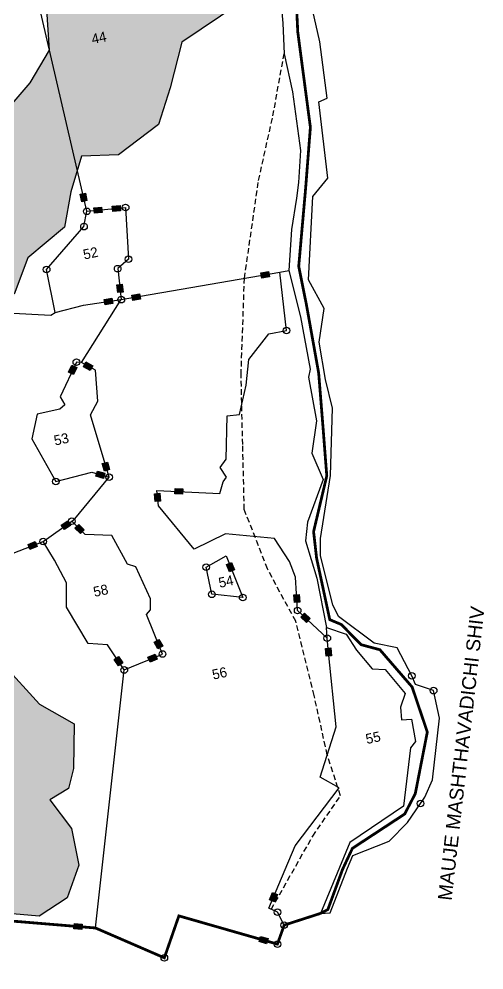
# Model space of a CAD drawing. Header units: metres. Extents: x 314244 to 319090, y 1897847 to 1902845.
# Drawn here: x 316257 to 316676, y 1899325 to 1900184 of the extents above; entities that cross this region are included whole.
import ezdxf

# ---------------------------------------------------------------- set-up
doc = ezdxf.new("R2010")
doc.units = ezdxf.units.M
doc.header["$MEASUREMENT"] = 0
doc.linetypes.add('DASHDOT', pattern=[1, 0.5, -0.25, 0, -0.25])
doc.linetypes.add('DASHED', pattern=[0.75, 0.5, -0.25])
for name, color, linetype in [('LINE_FOOTPATH', 1, 'DASHED'), ('OFF', 1, 'Continuous'), ('POLY_HATCH', 12, 'Continuous'), ('POLY_PARCEL', 6, 'Continuous'), ('POLY_WATER', 4, 'Continuous'), ('SYM_STONE', 1, 'Continuous'), ('TEXT_MAPOUT', 7, 'Continuous'), ('TEXT_PARCEL', 7, 'Continuous'), ('V_BOUND_LINE', 7, 'Continuous'), ('V_BOUND_STREAM_LINE', 7, 'DASHDOT')]:
    doc.layers.add(name, color=color, linetype=linetype)
doc.styles.get("Standard").update_dxf_attribs({"font": 'arial.ttf'})
doc.styles.add('TEXT_MAP', font='KRDEV050.TTF')

# ---------------------------------------------------------------- blocks, each defined once
blk = doc.blocks.new('STONE')
blk.add_circle((0, 0), 0.851)
blk = doc.blocks.new('STONESQUAREFILLED')
blk.add_hatch(color=256).paths.add_polyline_path([(0.7, -0.48), (0.7, 0.48), (-0.7, 0.48), (-0.7, -0.48)])
blk.add_lwpolyline([(-0.7, 0.48), (0.7, 0.48), (0.7, -0.48), (-0.7, -0.48)], close=True)

msp = doc.modelspace()

# ---------------------------------------------------------------- hatches: boundary and pattern name
at = {"layer": 'POLY_HATCH', "ltscale": 10}
h = msp.add_hatch(dxfattribs=at)
h.set_pattern_fill('ZIGZAG', color=256, scale=5.022582, angle=12.06879, style=0)
h.set_pattern_definition([(12.0688, (314839.556, 1897814.431), (12.26, 18.92846), [15.9467, -15.9467]), (102.0688, (314855.15, 1897817.765), (-18.92846, 12.26), [15.9467, -15.9467])])
h.paths.add_polyline_path([(315917.08, 1899791.93), (315923.86, 1899824.62), (315933.32, 1899865.89), (315938.77, 1899897.79), (315910.78, 1899908.05), (315891.28, 1899885.64), (315874.2, 1899854.24), (315845.25, 1899826.81), (315808.95, 1899803.3), (315790.13, 1899780.03), (315764.75, 1899759.36), (315744.81, 1899741.35), (315732.77, 1899728.53), (315735.84, 1899698.94), (315720.91, 1899690.37), (315701.43, 1899700.58), (315685.14, 1899719.35), (315668.6, 1899720.56), (315656.22, 1899704.66), (315648.83, 1899681.84), (315642.77, 1899652.8), (315628.77, 1899628.06), (315603.9, 1899605), (315569.38, 1899584.87), (315529.57, 1899573.11), (315502.64, 1899545.61), (315472.59, 1899513.94), (315446.05, 1899501.02), (315427.05, 1899469.21), (315410.67, 1899450.96), (315384.13, 1899445.04), (315354.77, 1899457.01), (315325.46, 1899480.48), (315318.83, 1899511.99), (315296.37, 1899539.25), (315278.65, 1899564.7), (315276.61, 1899596.51), (315279.31, 1899610.83), (315264.46, 1899629.9), (315253.21, 1899653.24), (315249.39, 1899681.66), (315263.72, 1899702.47), (315284.38, 1899717.14), (315292.31, 1899735.08), (315287.52, 1899749.3), (315282.71, 1899742.52), (315278.06, 1899723.28), (315257.7, 1899707.18), (315239.72, 1899694.09), (315235.96, 1899680.04), (315241.88, 1899660.56), (315226.26, 1899657.47), (315205.53, 1899647.79), (315199.65, 1899627.29), (315203.31, 1899604.33), (315206.31, 1899579.73), (315209.08, 1899551.57), (315198.85, 1899539.64), (315203.92, 1899519.48), (315215.79, 1899500.27), (315253.87, 1899496.67), (315255.51, 1899479.48), (315223.12, 1899460.1), (315206.83, 1899434.37), (315202.13, 1899396.63), (315220.83, 1899361.89), (315253.26, 1899342.58), (315302.12, 1899330.78), (315326.92, 1899307.34), (315357.6, 1899289.16), (315392.17, 1899290.3), (315430.75, 1899300.8), (315461.26, 1899311.57), (315496.12, 1899327.77), (315506.56, 1899359.75), (315512.33, 1899404.22), (315527.1, 1899413.62), (315547.99, 1899424.84), (315562.76, 1899470.63), (315593.22, 1899448.76), (315616.9, 1899430.57), (315638.4, 1899431.92), (315660.05, 1899444.3), (315680.64, 1899463.95), (315677.58, 1899500.53), (315661.44, 1899530.33), (315641.98, 1899556.91), (315647.42, 1899574.82), (315672.39, 1899590.4), (315680.58, 1899625.89), (315690.19, 1899640.69), (315714.85, 1899620.22), (315744.14, 1899627.61), (315761.26, 1899642.14), (315772.11, 1899672.21), (315784.5, 1899695.1), (315820.58, 1899705.57), (315854.06, 1899671.98), (315868.16, 1899658.75), (315863.13, 1899638.93), (315840.79, 1899613.41), (315828.5, 1899590.04), (315855.01, 1899567.96), (315850.5, 1899552.75), (315835.62, 1899529.83), (315817.89, 1899503.79), (315814.03, 1899490.22), (315845.57, 1899465.72), (315827.26, 1899440.06), (315816.48, 1899412.01), (315782.98, 1899387.11), (315794.54, 1899362.33), (315822.04, 1899344.97), (315857.84, 1899340.38), (315877.01, 1899336.23), (315875.23, 1899310.6), (315857.61, 1899291.09), (315837.52, 1899269.05), (315834.17, 1899246.09), (315845.62, 1899221.8), (315823.84, 1899205.39), (315797.69, 1899176.56), (315764.46, 1899145.71), (315763.54, 1899120.77), (315778.27, 1899095.17), (315797.56, 1899067.06), (315799.47, 1899038.22), (315812.38, 1898997.74), (315821.43, 1898958.94), (315835.2, 1898926.14), (315867.77, 1898903.86), (315913.48, 1898890.39), (315942.38, 1898906.32), (315974.82, 1898931.5), (316003.85, 1898974.95), (316016.94, 1899017.99), (316040.63, 1899020.8), (316075.75, 1899031.06), (316097.93, 1899062.05), (316111.35, 1899094.16), (316150.07, 1899101.69), (316182.73, 1899116.42), (316196.21, 1899136.55), (316160.94, 1899234.73), (316136.89, 1899289.82), (316119.71, 1899281.15), (316101.06, 1899274.66), (316085.37, 1899269.56), (316080.34, 1899242.74), (316069.35, 1899222.64), (316037.72, 1899210.13), (316023.45, 1899191.34), (316018.08, 1899168.44), (316010.35, 1899149.54), (315983.6, 1899130.58), (315948.78, 1899118.88), (315934.56, 1899111.59), (315924.74, 1899097.75), (315926.24, 1899070.83), (315926.61, 1899042.16), (315920.07, 1899020.02), (315900.97, 1899019.18), (315877.91, 1899034.5), (315866.91, 1899075.39), (315857.21, 1899112.55), (315860.07, 1899151.9), (315864.46, 1899184.08), (315882.74, 1899219.23), (315903.15, 1899260.84), (315917.6, 1899295.17), (315929.21, 1899333.39), (315939.51, 1899375.54), (315913.87, 1899391.1), (315907.97, 1899431.57), (315908.77, 1899466.49), (315885.2, 1899491.19), (315890.14, 1899525.49), (315905.95, 1899551.11), (315894.77, 1899576.47), (315891.47, 1899609.5), (315906.32, 1899634.92), (315912.75, 1899657.54), (315908.9, 1899688.46), (315917.35, 1899718.01), (315922.7, 1899750.39)])
h.paths.add_polyline_path([(316241.56, 1899601.73), (316246.58, 1899634.34), (316239.92, 1899653.58), (316207.46, 1899674.56), (316228.61, 1899709.89), (316232.72, 1899736.51), (316215.79, 1899752.83), (316190.51, 1899801.44), (316183.23, 1899847.37), (316190.47, 1899879.74), (316231.59, 1899889.62), (316249.89, 1899907.67), (316252.32, 1899935.38), (316264.58, 1899968.09), (316297.53, 1899995.79), (316303.39, 1900027.86), (316312.87, 1900059.98), (316346.44, 1900060.99), (316382.31, 1900088.6), (316393.03, 1900121.71), (316403.52, 1900162.74), (316455.87, 1900198.22), (316460.59, 1900232.22), (316455.78, 1900269.98), (316431.37, 1900294.12), (316406.7, 1900316.04), (316364.61, 1900327.7), (316354.64, 1900355.66), (316346.41, 1900399.21), (316335.04, 1900416.72), (316310.07, 1900429.87), (316280.7, 1900453.09), (316285.62, 1900483.79), (316275.64, 1900517.85), (316243.29, 1900551.9), (316278.58, 1900592.43), (316278.05, 1900634.01), (316244.76, 1900665.68), (316254.64, 1900699.33), (316250.03, 1900732.79), (316208.19, 1900756.83), (316222.53, 1900779.83), (316222.92, 1900803.48), (316217.66, 1900823.02), (316204.44, 1900832.16), (316160.47, 1900849.22), (316165.43, 1900875.29), (316167.96, 1900905.92), (316205.81, 1900920.9), (316245.25, 1900942.02), (316254.47, 1900961.76), (316277.61, 1900950.39), (316331.11, 1900939.72), (316354.42, 1900947.96), (316363.14, 1900963.24), (316346.15, 1901059.67), (316327.14, 1901021.16), (316287.91, 1901016.04), (316244.64, 1901033.25), (316222.01, 1901004.85), (316192.19, 1900982.88), (316164.67, 1900977.36), (316140.58, 1900966.05), (316117.15, 1900934.57), (316100.84, 1900924.2), (316069.05, 1900914.86), (316064.59, 1900893.25), (316083.6, 1900867.22), (316087.13, 1900842.24), (316079.08, 1900806.8), (316108.91, 1900784.54), (316110.05, 1900760.5), (316099.68, 1900732.54), (316093.14, 1900710.48), (316122.87, 1900695.45), (316131.76, 1900675.96), (316134.49, 1900647.9), (316124.27, 1900619.25), (316153.31, 1900604.08), (316168.4, 1900589.54), (316172.03, 1900567.48), (316166.82, 1900539.17), (316172.17, 1900528.14), (316200.13, 1900505.69), (316221.22, 1900480.11), (316218.29, 1900447.95), (316204.94, 1900413.56), (316213.09, 1900397.53), (316230.66, 1900374.83), (316238.9, 1900351.58), (316241.23, 1900321.98), (316276.32, 1900302.3), (316294.26, 1900277.99), (316308.68, 1900256.29), (316306.04, 1900222.74), (316281.63, 1900192.5), (316284.06, 1900155.7), (316266.73, 1900126.24), (316230.35, 1900084.02), (316225.24, 1900058.64), (316209.67, 1900034.65), (316183.54, 1900005.14), (316191.29, 1899978.2), (316193.04, 1899942), (316177.62, 1899922.14), (316169.4, 1899871.78), (316157.75, 1899823.41), (316126.8, 1899788.22), (316136.47, 1899763.83), (316145.62, 1899730.9), (316142.6, 1899700.05), (316126.79, 1899676.3), (316155.37, 1899644.71), (316159.41, 1899610.45), (316153.64, 1899569.41), (316177.28, 1899529.05), (316174.15, 1899499.81), (316163.42, 1899473.17), (316163.64, 1899434.81), (316156.38, 1899390.88), (316164.13, 1899383.17), (316274.73, 1899373.55), (316299.87, 1899390.16), (316310.64, 1899419.66), (316303.95, 1899452.66), (316284.25, 1899478.54), (316301.25, 1899489.06), (316305.76, 1899507.07), (316306.22, 1899547.4), (316275.19, 1899565.06)])

# ---------------------------------------------------------------- linework, layer by layer
at = {"layer": 'LINE_FOOTPATH', "ltscale": 10}
msp.add_lwpolyline([(316484.1, 1899379.76), (316521.6, 1899445.88), (316546.7, 1899482.29), (316534.7, 1899519.36), (316522.87, 1899572.97), (316506.33, 1899639.93), (316480.67, 1899687.21), (316459.87, 1899740.85), (316458.43, 1899799.52), (316456.94, 1899862.61), (316460, 1899949.62), (316472.75, 1900038.03), (316485.64, 1900096.21), (316495.8, 1900152.3)], dxfattribs=at)
at = {"layer": 'OFF'}
msp.add_lwpolyline([(316528.67, 1899376.14), (316537.48, 1899376.54)], dxfattribs=at)
at = {"layer": 'POLY_HATCH'}
for points in [[(316230.35, 1900084.02), (316266.73, 1900126.24), (316284.06, 1900155.7), (316281.63, 1900192.5)], [(316455.87, 1900198.22), (316403.52, 1900162.74), (316393.03, 1900121.71), (316382.31, 1900088.6), (316346.44, 1900060.99), (316312.87, 1900059.98), (316303.39, 1900027.86), (316297.53, 1899995.79), (316264.58, 1899968.09), (316252.32, 1899935.38)], [(316241.56, 1899601.73), (316275.19, 1899565.06), (316306.22, 1899547.4), (316305.76, 1899507.07), (316301.25, 1899489.06), (316284.25, 1899478.54), (316303.95, 1899452.66), (316310.64, 1899419.66), (316299.87, 1899390.16), (316274.73, 1899373.55), (316164.13, 1899383.17)]]:
    msp.add_lwpolyline(points, dxfattribs=at)
at = {"layer": 'POLY_PARCEL'}
for points in [[(316317.73, 1900010.11), (316258.82, 1900264.85)], [(316317.73, 1900010.11), (316352.77, 1900013.56), (316355.42, 1899966.95), (316345.59, 1899958.34), (316348.87, 1899930.34)], [(316289.28, 1899918.65), (316281.48, 1899957.59), (316315.2, 1899996.29), (316317.73, 1900010.11)], [(316348.87, 1899930.34), (316492.04, 1899955.18)], [(316534.76, 1899624.71), (316508, 1899649.61), (316506.04, 1899679.8), (316500.62, 1899693.75), (316487.01, 1899714.55), (316442.91, 1899718.74), (316414.61, 1899705.04), (316382.33, 1899744.05), (316381, 1899758.13), (316437.71, 1899755.33), (316440.87, 1899765.9), (316443.9, 1899770.09), (316438.12, 1899778.75), (316443.41, 1899786.41), (316444.41, 1899825.44), (316455.59, 1899826.52), (316461.49, 1899853.17), (316463.84, 1899876.25), (316481.91, 1899899.34), (316497.87, 1899902.56), (316492.04, 1899955.18)], [(316492.04, 1899955.18), (316500.13, 1899956.61)], [(316097.84, 1899926.32), (316285.31, 1899916.49), (316289.28, 1899918.65)], [(316289.28, 1899918.65), (316314.71, 1899925.38), (316348.87, 1899930.34)], [(316312.84, 1899873.58), (316348.87, 1899930.34)], [(316312.84, 1899873.58), (316308.32, 1899873.92), (316293.56, 1899842.55), (316297.97, 1899835.39), (316293.3, 1899831.52), (316273.08, 1899826.94), (316268.14, 1899804.72), (316289.72, 1899766.23), (316322.25, 1899774.49), (316337.87, 1899770)], [(316337.87, 1899770), (316321.08, 1899826.49), (316327.65, 1899838.61), (316325.59, 1899866.64), (316312.84, 1899873.58)], [(316304.15, 1899730.33), (316306.93, 1899732.3), (316337.87, 1899770)], [(316278.27, 1899712.06), (316304.15, 1899730.33)], [(316351.56, 1899595.95), (316386.05, 1899610.36), (316371.5, 1899645.93), (316375.25, 1899650.17), (316375.24, 1899660.31), (316362.01, 1899689.1), (316354.45, 1899691.4), (316340.26, 1899717.36), (316316.26, 1899718.24), (316304.15, 1899730.33)], [(316038.2, 1899618.59), (316278.27, 1899712.06)], [(316351.56, 1899595.95), (316336.55, 1899618.55), (316318.82, 1899619.94), (316299.34, 1899652.67), (316299.47, 1899674.67), (316288.73, 1899695.16), (316278.27, 1899712.06)], [(316534.76, 1899624.71), (316533.89, 1899634.2)], [(316495.87, 1899365.55), (316489.73, 1899377.2), (316482.08, 1899380.84), (316505.85, 1899437.26), (316545.46, 1899489.55), (316528.19, 1899499.18), (316542.83, 1899544.54), (316535.92, 1899612.09), (316534.76, 1899624.71)], [(316325.59, 1899362.95), (316351.56, 1899595.95)]]:
    msp.add_lwpolyline(points, dxfattribs=at)
msp.add_lwpolyline([(316425.48, 1899688.86), (316443.44, 1899698.96), (316458.41, 1899661.48), (316430.57, 1899664.27)], close=True, dxfattribs=at)
at = {"layer": 'POLY_WATER'}
for points in [[(316611.53, 1900398.16), (316573.82, 1900285.97), (316490.26, 1900276.67), (316488.91, 1900256.43), (316493.63, 1900237.7), (316498.99, 1900220.49), (316491.6, 1900213.25), (316494.65, 1900180.05), (316495.8, 1900152.3), (316503.29, 1900118), (316510.61, 1900064.9), (316508.86, 1900036.08), (316506.81, 1900021.93), (316502.55, 1899993.71), (316500.13, 1899956.61)], [(316537.48, 1899376.54), (316552.99, 1899417.09), (316557.71, 1899428.53), (316590.47, 1899441.49), (316607.2, 1899458.17), (316622.88, 1899481.19), (316629.72, 1899496.65), (316635.99, 1899552.51), (316630.69, 1899577.29), (316614.41, 1899582.9), (316611.11, 1899590.68), (316597.67, 1899615.81), (316577.18, 1899620.22), (316544.87, 1899644.29), (316539.64, 1899654.79), (316528.53, 1899699.04), (316528.62, 1899714.69), (316537.51, 1899771.56), (316539.3, 1899832.27), (316533.02, 1899858.1), (316527.32, 1899891.82), (316531.85, 1899922.28), (316517.78, 1899948.31), (316521.56, 1900023.45), (316535.32, 1900040.09), (316526.99, 1900109.06), (316534.51, 1900112.31), (316528.13, 1900163.08), (316507.71, 1900253.68)], [(316500.13, 1899956.61), (316510.59, 1899914.9), (316519.21, 1899867.59), (316517.76, 1899860.43), (316525.13, 1899821.05), (316520.93, 1899791.85), (316531.14, 1899767.81), (316516.98, 1899729.34), (316515.19, 1899712.57), (316525.42, 1899678.71), (316533.89, 1899634.2)], [(316533.89, 1899634.2), (316551.71, 1899628.33), (316561.23, 1899613.83), (316575.13, 1899596.99), (316587.05, 1899596.41), (316605.13, 1899574.66), (316600.88, 1899562.43), (316601.72, 1899550.84), (316610.7, 1899551.42), (316614.22, 1899531.47), (316609.94, 1899525.64), (316603.46, 1899472.86), (316555.22, 1899440.21), (316528.67, 1899376.14)]]:
    msp.add_lwpolyline(points, dxfattribs=at)
at = {"layer": 'V_BOUND_LINE', "const_width": 2.51}
for points in [[(316106.68, 1899383.24), (316210.49, 1899372.5), (316325.59, 1899362.95)], [(316325.59, 1899362.95), (316387.7, 1899336.01), (316400.82, 1899373.87), (316489.72, 1899348.4), (316495.87, 1899365.55)], [(316495.87, 1899365.55), (316528.67, 1899376.14)]]:
    msp.add_lwpolyline(points, dxfattribs=at)
at = {"layer": 'V_BOUND_STREAM_LINE', "ltscale": 10, "const_width": 2.51}
msp.add_lwpolyline([(316528.67, 1899376.14), (316535.25, 1899379.61), (316548.55, 1899415.94), (316557.43, 1899434.89), (316604.59, 1899465.87), (316614.15, 1899484.25), (316625, 1899539.9), (316611.27, 1899580.58), (316582.21, 1899614.22), (316565.19, 1899618.8), (316547.41, 1899637), (316536.98, 1899641.38), (316525.08, 1899697.03), (316522.38, 1899720.85), (316534.28, 1899771.23), (316530.93, 1899814.52), (316526.98, 1899863.98), (316515.95, 1899925.63), (316508.97, 1899960.49), (316515.16, 1900030.46), (316519.49, 1900085.99), (316508.11, 1900172.05), (316505.36, 1900228.62)], dxfattribs=at)

# ---------------------------------------------------------------- block references
at = {"layer": 'SYM_STONE'}
for name, p, xscale, yscale, zscale, rotation in [('STONESQUAREFILLED', (316314.81, 1900022.71), 5.022581855959953, 5.022581855959953, 5.022581855959953, 282.1499232100726), ('STONE', (316317.73, 1900010.11), 3.515807299171967, 3.515807299171967, 3.515807299171967, 12.06878944985248), ('STONESQUAREFILLED', (316327.9, 1900011.11), 5.022581855959952, 5.022581855959952, 5.022581855959952, 6.035122701938338), ('STONESQUAREFILLED', (316344.47, 1900012.74), 5.022581855959952, 5.022581855959952, 5.022581855959952, 5.023931425108618), ('STONE', (316352.77, 1900013.56), 3.515807299171967, 3.515807299171967, 3.515807299171967, 12.06878944985248), ('STONE', (316315.2, 1899996.29), 3.515807299171967, 3.515807299171967, 3.515807299171967, 12.06878944985248), ('STONE', (316355.42, 1899966.95), 3.515807299171967, 3.515807299171967, 3.515807299171967, 12.06878944985248), ('STONE', (316281.48, 1899957.59), 3.515807299171967, 3.515807299171967, 3.515807299171967, 12.06878944985248), ('STONE', (316345.59, 1899958.34), 3.515807299171967, 3.515807299171967, 3.515807299171967, 12.06878944985248), ('STONESQUAREFILLED', (316478.65, 1899952.85), 5.022581855959953, 5.022581855959953, 5.022581855959953, 189.8395430088292), ('STONESQUAREFILLED', (316347.68, 1899940.45), 5.022581855959953, 5.022581855959953, 5.022581855959953, 96.66873220987243), ('STONE', (316348.87, 1899930.34), 3.515807299171967, 3.515807299171967, 3.515807299171967, 12.06878944985248), ('STONESQUAREFILLED', (316362.23, 1899932.66), 5.022581855959954, 5.022581855959954, 5.022581855959954, 9.839543008828826), ('STONESQUAREFILLED', (316337.32, 1899928.67), 5.022581855959952, 5.022581855959952, 5.022581855959952, 188.2626844154898), ('STONE', (316497.87, 1899902.56), 3.515807299171967, 3.515807299171967, 3.515807299171967, 12.06878944985248), ('STONE', (316308.32, 1899873.92), 3.515807299171967, 3.515807299171967, 3.515807299171967, 12.06878944985248), ('STONESQUAREFILLED', (316318.93, 1899870.26), 5.022581855959953, 5.022581855959953, 5.022581855959953, 331.4173124981595), ('STONESQUAREFILLED', (316305.04, 1899866.94), 5.022581855959953, 5.022581855959953, 5.022581855959953, 244.8029898536106), ('STONESQUAREFILLED', (316335.02, 1899779.58), 5.022581855959952, 5.022581855959952, 5.022581855959952, 286.5530394277185), ('STONESQUAREFILLED', (316329.99, 1899772.27), 5.022581855959952, 5.022581855959952, 5.022581855959952, 343.9400524063513), ('STONE', (316337.87, 1899770), 3.515807299171967, 3.515807299171967, 3.515807299171967, 12.06878944985248), ('STONE', (316289.72, 1899766.23), 3.515807299171967, 3.515807299171967, 3.515807299171967, 12.06878944985248), ('STONESQUAREFILLED', (316381.6, 1899751.76), 5.022581855959952, 5.022581855959952, 5.022581855959952, 275.3881756093026), ('STONESQUAREFILLED', (316400.74, 1899757.16), 5.022581855959953, 5.022581855959953, 5.022581855959953, 357.1672570049924), ('STONESQUAREFILLED', (316298.99, 1899726.69), 5.022581855959953, 5.022581855959953, 5.022581855959953, 215.2238988098601), ('STONE', (316304.15, 1899730.33), 3.515807299171967, 3.515807299171967, 3.515807299171967, 12.06878944985248), ('STONESQUAREFILLED', (316311.25, 1899723.24), 5.022581855959953, 5.022581855959953, 5.022581855959953, 315.0267132803994), ('STONESQUAREFILLED', (316268.87, 1899708.4), 5.022581855959953, 5.022581855959953, 5.022581855959953, 21.27384072011407), ('STONE', (316278.27, 1899712.06), 3.515807299171967, 3.515807299171967, 3.515807299171967, 12.06878944985248), ('STONESQUAREFILLED', (316447.48, 1899688.85), 5.022581855959953, 5.022581855959953, 5.022581855959953, 291.7707980222187), ('STONE', (316425.48, 1899688.86), 3.515807299171967, 3.515807299171967, 3.515807299171967, 12.06878944985248), ('STONE', (316430.57, 1899664.27), 3.515807299171967, 3.515807299171967, 3.515807299171967, 12.06878944985248), ('STONE', (316458.41, 1899661.48), 3.515807299171967, 3.515807299171967, 3.515807299171967, 12.06878944985248), ('STONESQUAREFILLED', (316507.29, 1899660.58), 5.022581855959953, 5.022581855959953, 5.022581855959953, 93.7259136635866), ('STONE', (316508, 1899649.61), 3.515807299171967, 3.515807299171967, 3.515807299171967, 12.06878944985248), ('STONESQUAREFILLED', (316515.13, 1899642.98), 5.022581855959952, 5.022581855959952, 5.022581855959952, 317.0611772838992), ('STONE', (316534.76, 1899624.71), 3.515807299171967, 3.515807299171967, 3.515807299171967, 12.06878944985248), ('STONESQUAREFILLED', (316382.41, 1899619.24), 5.022581855959953, 5.022581855959953, 5.022581855959953, 298.4354213449759), ('STONESQUAREFILLED', (316535.92, 1899612.09), 5.022581855959952, 5.022581855959952, 5.022581855959952, 95.25293401023654), ('STONESQUAREFILLED', (316346.29, 1899603.88), 5.022581855959953, 5.022581855959953, 5.022581855959953, 123.6021151718586), ('STONESQUAREFILLED', (316377.13, 1899606.63), 5.022581855959952, 5.022581855959952, 5.022581855959952, 22.66403200535074), ('STONE', (316386.05, 1899610.36), 3.515807299171967, 3.515807299171967, 3.515807299171967, 12.06878944985248), ('STONE', (316351.56, 1899595.95), 3.515807299171967, 3.515807299171967, 3.515807299171967, 12.06878944985248), ('STONE', (316611.11, 1899590.68), 3.515807299171967, 3.515807299171967, 3.515807299171967, 12.06878944985248), ('STONE', (316630.69, 1899577.29), 3.515807299171967, 3.515807299171967, 3.515807299171967, 12.06878944985248), ('STONE', (316618.91, 1899475.37), 3.515807299171967, 3.515807299171967, 3.515807299171967, 12.06878944985248), ('STONESQUAREFILLED', (316486.26, 1899390.77), 5.022581855959953, 5.022581855959953, 5.022581855959953, 247.1490948972375), ('STONE', (316489.73, 1899377.2), 3.515807299171967, 3.515807299171967, 3.515807299171967, 12.06878944985248), ('STONESQUAREFILLED', (316309.86, 1899364.25), 5.022581855959952, 5.022581855959952, 5.022581855959952, 355.2537276585995), ('STONE', (316495.87, 1899365.55), 3.515807299171967, 3.515807299171967, 3.515807299171967, 12.06878944985248), ('STONESQUAREFILLED', (316477.2, 1899351.98), 5.022581855959953, 5.022581855959953, 5.022581855959953, 344.0080901464665), ('STONE', (316489.72, 1899348.4), 3.515807299171967, 3.515807299171967, 3.515807299171967, 12.06878944985248), ('STONE', (316387.7, 1899336.01), 3.515807299171967, 3.515807299171967, 3.515807299171967, 12.06878944985248)]:
    msp.add_blockref(name, p, dxfattribs=dict(at, xscale=xscale, yscale=yscale, zscale=zscale, rotation=rotation))

# ---------------------------------------------------------------- texts
at = {"layer": 'TEXT_MAPOUT'}
msp.add_text('MAUJE MASHTHAVADICHI SHIV', height=12.5565, rotation=83.59835, dxfattribs=at).set_placement((316646.91, 1899387.24))
at = {"layer": 'TEXT_PARCEL', "style": 'TEXT_MAP'}
for s, p in [('44', (316323.02, 1900161.05)), ('52', (316315.48, 1899966.49)), ('53', (316289.13, 1899798.55)), ('54', (316437.7, 1899670.07)), ('58', (316324.66, 1899661.87)), ('56', (316431.91, 1899587.15)), ('55', (316570.44, 1899529))]:
    msp.add_text(s, height=9.041, rotation=12.06879, dxfattribs=at).set_placement(p)

doc.saveas('drawing.dxf')
